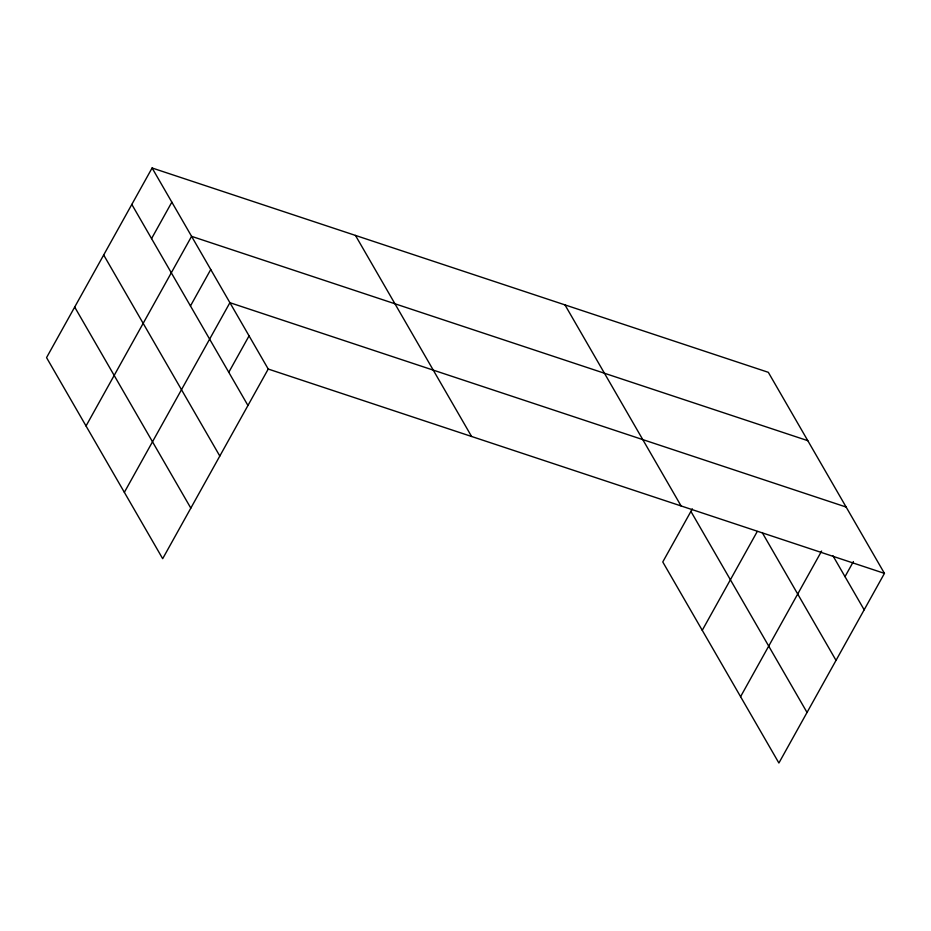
<?xml version="1.0" encoding="UTF-8"?>
<svg xmlns="http://www.w3.org/2000/svg" width="931" height="931" viewBox="0 0 931 931"><rect width="100%" height="100%" fill="white"/><g stroke="black" fill="none" stroke-linecap="round" stroke-linejoin="round"><path stroke-width="1.4" d="M152.102 167.987L46.55 357.62L162.681 558.681L268.233 369.048L152.102 167.987L768.319 372.319L884.45 573.38L778.898 763.013L662.767 561.952L692.327 508.861M151.555 238.604L171.839 202.167M86.036 425.979L191.588 236.346L807.805 440.677M190.459 305.962L210.743 269.524M124.358 492.336L229.91 302.691L846.128 507.034M228.782 372.307L249.066 335.87M702.253 630.31L757.264 531.485M740.576 696.667L821.619 551.059M845.011 576.65L853.401 561.568M268.233 369.048L884.45 573.38M832.942 555.76L864.166 609.817M762.221 532.59L836.026 660.37M690.907 511.398L807.037 712.459M564.966 304.891L681.096 505.952M355.456 235.415L471.586 436.476M131.818 204.424L247.949 405.485M103.678 254.978L219.809 456.039M74.689 307.067L190.82 508.128"/></g></svg>
